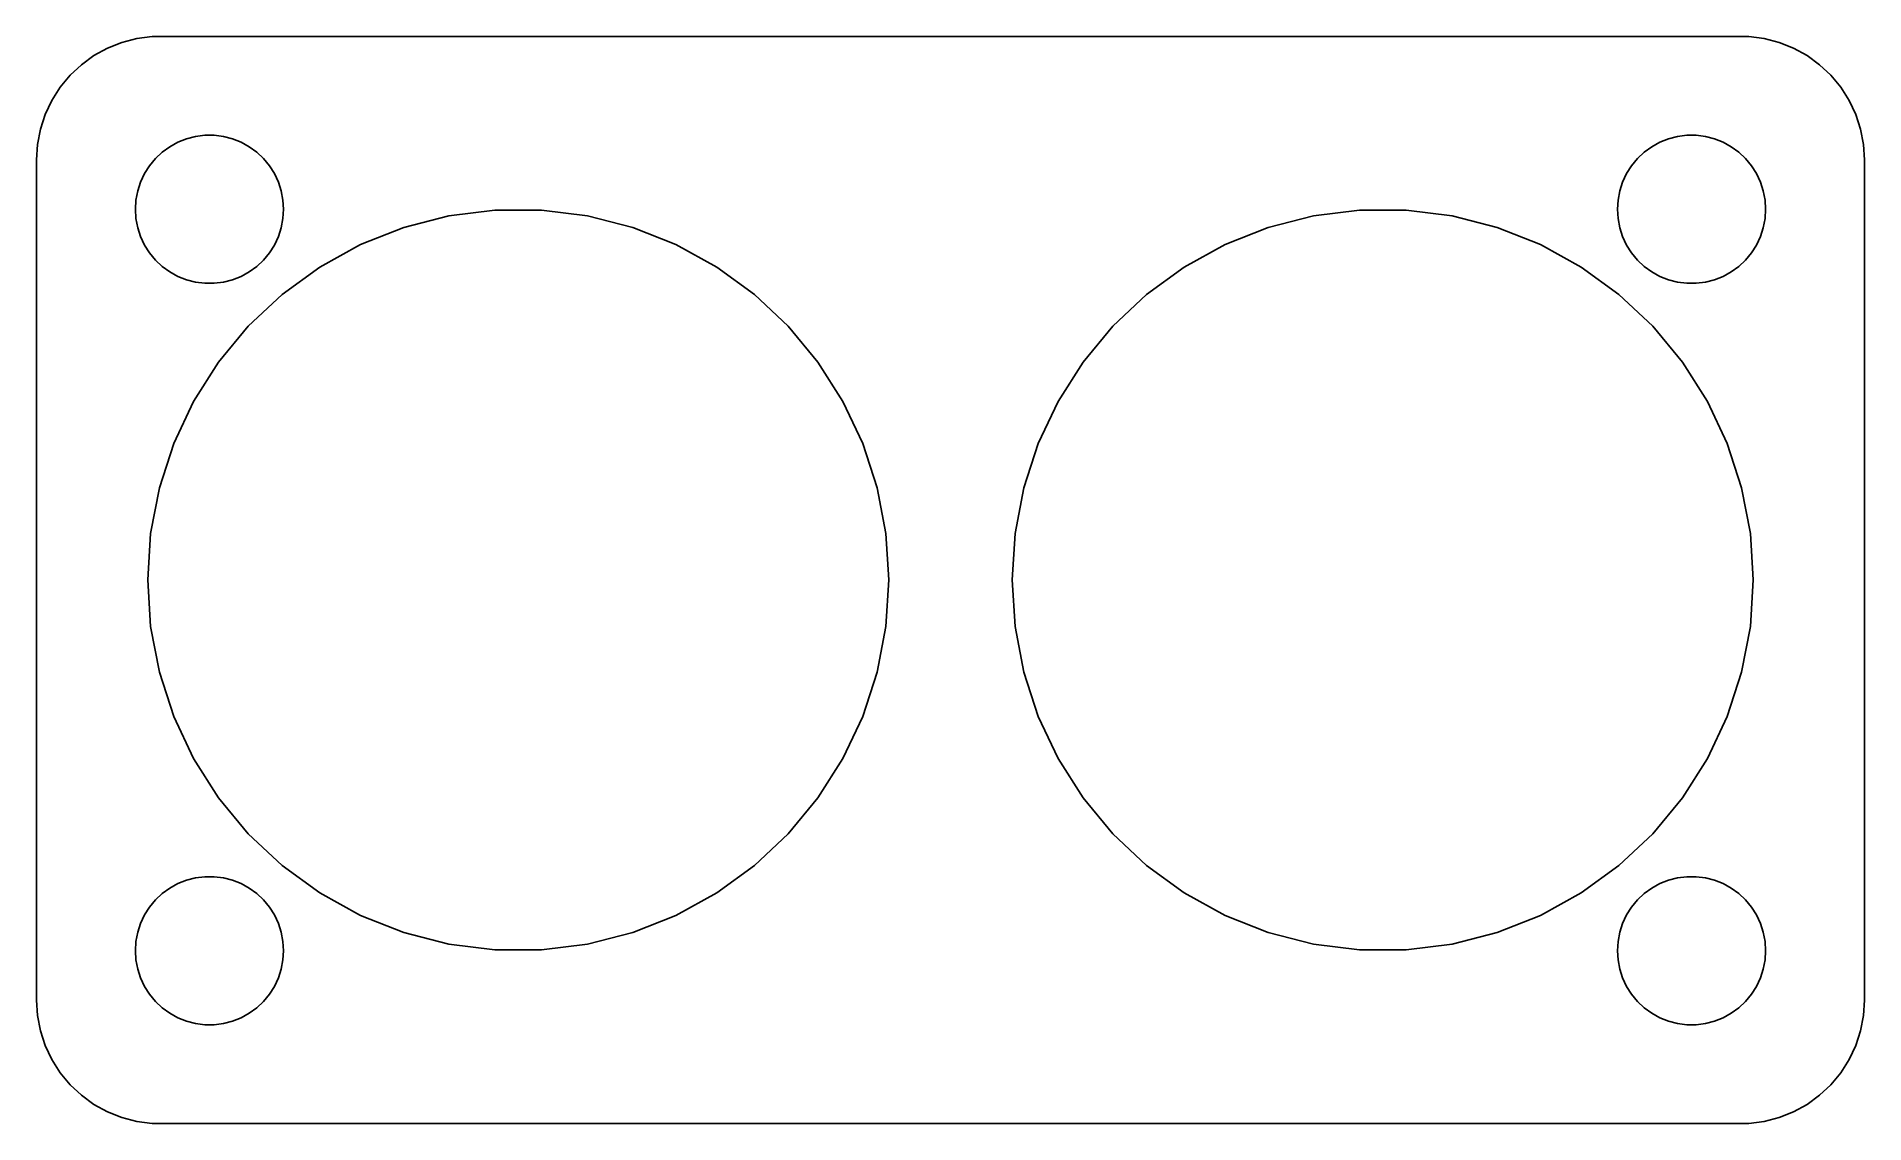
# Model space of a CAD drawing. Header units: metres. Extents: x -37 to 37, y -22 to 22.
import ezdxf

# ---------------------------------------------------------------- set-up
doc = ezdxf.new("R2010")
doc.units = ezdxf.units.M

msp = doc.modelspace()

# ---------------------------------------------------------------- linework, layer by layer
for p, q in [((-34.1289, 21.5241), (-34.6791, 21.2216)), ((-33.5451, 21.7553), (-34.1289, 21.5241)), ((-32.9369, 21.9114), (-33.5451, 21.7553)), ((-32.3139, 21.9901), (-32.9369, 21.9114)), ((32.3139, 21.9901), (-32.3139, 21.9901)), ((32.9369, 21.9114), (32.3139, 21.9901)), ((33.5451, 21.7553), (32.9369, 21.9114)), ((34.1289, 21.5241), (33.5451, 21.7553)), ((34.6791, 21.2216), (34.1289, 21.5241)), ((-35.1871, 20.8526), (-35.6448, 20.4227)), ((-34.6791, 21.2216), (-35.1871, 20.8526)), ((35.1871, 20.8526), (34.6791, 21.2216)), ((35.6448, 20.4227), (35.1871, 20.8526)), ((-35.6448, 20.4227), (-36.0451, 19.9389)), ((36.0451, 19.9389), (35.6448, 20.4227)), ((-36.3815, 19.4088), (-36.6489, 18.8406)), ((-36.0451, 19.9389), (-36.3815, 19.4088)), ((36.3815, 19.4088), (36.0451, 19.9389)), ((36.6489, 18.8406), (36.3815, 19.4088)), ((-36.6489, 18.8406), (-36.8429, 18.2434)), ((36.8429, 18.2434), (36.6489, 18.8406)), ((-36.8429, 18.2434), (-36.9606, 17.6267)), ((-31.2773, 17.7145), (-30.927, 17.8532)), ((-30.927, 17.8532), (-30.5621, 17.9469)), ((-30.5621, 17.9469), (-30.1884, 17.9941)), ((-30.1884, 17.9941), (-29.8116, 17.9941)), ((-29.8116, 17.9941), (-29.4379, 17.9469)), ((-29.4379, 17.9469), (-29.0729, 17.8532)), ((-29.0729, 17.8532), (-28.7227, 17.7145)), ((28.7227, 17.7145), (29.0729, 17.8532)), ((29.0729, 17.8532), (29.4379, 17.9469)), ((29.4379, 17.9469), (29.8116, 17.9941)), ((29.8116, 17.9941), (30.1884, 17.9941)), ((30.1884, 17.9941), (30.5621, 17.9469)), ((30.5621, 17.9469), (30.927, 17.8532)), ((30.927, 17.8532), (31.2773, 17.7145)), ((36.9606, 17.6267), (36.8429, 18.2434)), ((-36.9606, 17.6267), (-37, 17)), ((-32.427, 16.7634), (-32.1869, 17.0536)), ((-32.1869, 17.0536), (-31.9123, 17.3115)), ((-31.9123, 17.3115), (-31.6075, 17.533)), ((-31.6075, 17.533), (-31.2773, 17.7145)), ((-28.7227, 17.7145), (-28.3925, 17.533)), ((-28.3925, 17.533), (-28.0877, 17.3115)), ((-28.0877, 17.3115), (-27.8131, 17.0536)), ((-27.8131, 17.0536), (-27.5729, 16.7634)), ((27.5729, 16.7634), (27.8131, 17.0536)), ((27.8131, 17.0536), (28.0877, 17.3115)), ((28.0877, 17.3115), (28.3925, 17.533)), ((28.3925, 17.533), (28.7227, 17.7145)), ((31.2773, 17.7145), (31.6075, 17.533)), ((31.6075, 17.533), (31.9123, 17.3115)), ((31.9123, 17.3115), (32.1869, 17.0536)), ((32.1869, 17.0536), (32.427, 16.7634)), ((37, 17), (36.9606, 17.6267)), ((-37, 17), (-37, -17)), ((-32.7893, 16.1044), (-32.6289, 16.4453)), ((-32.6289, 16.4453), (-32.427, 16.7634)), ((-27.5729, 16.7634), (-27.3711, 16.4453)), ((-27.3711, 16.4453), (-27.2107, 16.1044)), ((27.2107, 16.1044), (27.3711, 16.4453)), ((27.3711, 16.4453), (27.5729, 16.7634)), ((32.427, 16.7634), (32.6289, 16.4453)), ((32.6289, 16.4453), (32.7893, 16.1044)), ((37, -17), (37, 17)), ((-32.9763, 15.376), (-32.9057, 15.7461)), ((-32.9057, 15.7461), (-32.7893, 16.1044)), ((-27.2107, 16.1044), (-27.0942, 15.7461)), ((-27.0942, 15.7461), (-27.0237, 15.376)), ((27.0237, 15.376), (27.0942, 15.7461)), ((27.0942, 15.7461), (27.2107, 16.1044)), ((32.7893, 16.1044), (32.9057, 15.7461)), ((32.9057, 15.7461), (32.9763, 15.376)), ((-33, 15), (-32.9763, 15.376)), ((-32.9763, 14.624), (-33, 15)), ((-27.0237, 15.376), (-27, 15)), ((-27, 15), (-27.0237, 14.624)), ((-20.3107, 14.7343), (-18.4418, 14.9704)), ((-18.4418, 14.9704), (-16.5581, 14.9704)), ((-16.5581, 14.9704), (-14.6893, 14.7343)), ((14.6893, 14.7343), (16.5581, 14.9704)), ((16.5581, 14.9704), (18.4418, 14.9704)), ((18.4418, 14.9704), (20.3107, 14.7343)), ((27, 15), (27.0237, 15.376)), ((27.0237, 14.624), (27, 15)), ((32.9763, 15.376), (33, 15)), ((33, 15), (32.9763, 14.624)), ((-32.9057, 14.2539), (-32.9763, 14.624)), ((-32.7893, 13.8956), (-32.9057, 14.2539)), ((-27.0942, 14.2539), (-27.2107, 13.8956)), ((-27.0237, 14.624), (-27.0942, 14.2539)), ((-23.8867, 13.5724), (-22.1353, 14.2658)), ((-22.1353, 14.2658), (-20.3107, 14.7343)), ((-14.6893, 14.7343), (-12.8647, 14.2658)), ((-12.8647, 14.2658), (-11.1133, 13.5724)), ((11.1133, 13.5724), (12.8647, 14.2658)), ((12.8647, 14.2658), (14.6893, 14.7343)), ((20.3107, 14.7343), (22.1353, 14.2658)), ((22.1353, 14.2658), (23.8867, 13.5724)), ((27.0942, 14.2539), (27.0237, 14.624)), ((27.2107, 13.8956), (27.0942, 14.2539)), ((32.9057, 14.2539), (32.7893, 13.8956)), ((32.9763, 14.624), (32.9057, 14.2539)), ((-32.6289, 13.5547), (-32.7893, 13.8956)), ((-32.427, 13.2366), (-32.6289, 13.5547)), ((-27.3711, 13.5547), (-27.5729, 13.2366)), ((-27.2107, 13.8956), (-27.3711, 13.5547)), ((-25.5374, 12.6649), (-23.8867, 13.5724)), ((-11.1133, 13.5724), (-9.46259, 12.6649)), ((9.46259, 12.6649), (11.1133, 13.5724)), ((23.8867, 13.5724), (25.5374, 12.6649)), ((27.3711, 13.5547), (27.2107, 13.8956)), ((27.5729, 13.2366), (27.3711, 13.5547)), ((32.6289, 13.5547), (32.427, 13.2366)), ((32.7893, 13.8956), (32.6289, 13.5547)), ((-32.1869, 12.9464), (-32.427, 13.2366)), ((-31.9123, 12.6884), (-32.1869, 12.9464)), ((-31.6075, 12.467), (-31.9123, 12.6884)), ((-28.0877, 12.6884), (-28.3925, 12.467)), ((-27.8131, 12.9464), (-28.0877, 12.6884)), ((-27.5729, 13.2366), (-27.8131, 12.9464)), ((-27.0614, 11.5577), (-25.5374, 12.6649)), ((-9.46259, 12.6649), (-7.93863, 11.5577)), ((7.93863, 11.5577), (9.46259, 12.6649)), ((25.5374, 12.6649), (27.0614, 11.5577)), ((27.8131, 12.9464), (27.5729, 13.2366)), ((28.0877, 12.6884), (27.8131, 12.9464)), ((28.3925, 12.467), (28.0877, 12.6884)), ((31.9123, 12.6884), (31.6075, 12.467)), ((32.1869, 12.9464), (31.9123, 12.6884)), ((32.427, 13.2366), (32.1869, 12.9464)), ((-31.2773, 12.2855), (-31.6075, 12.467)), ((-30.927, 12.1468), (-31.2773, 12.2855)), ((-30.5621, 12.0531), (-30.927, 12.1468)), ((-30.1884, 12.0059), (-30.5621, 12.0531)), ((-29.8116, 12.0059), (-30.1884, 12.0059)), ((-29.4379, 12.0531), (-29.8116, 12.0059)), ((-29.0729, 12.1468), (-29.4379, 12.0531)), ((-28.7227, 12.2855), (-29.0729, 12.1468)), ((-28.3925, 12.467), (-28.7227, 12.2855)), ((28.7227, 12.2855), (28.3925, 12.467)), ((29.0729, 12.1468), (28.7227, 12.2855)), ((29.4379, 12.0531), (29.0729, 12.1468)), ((29.8116, 12.0059), (29.4379, 12.0531)), ((30.1884, 12.0059), (29.8116, 12.0059)), ((30.5621, 12.0531), (30.1884, 12.0059)), ((30.927, 12.1468), (30.5621, 12.0531)), ((31.2773, 12.2855), (30.927, 12.1468)), ((31.6075, 12.467), (31.2773, 12.2855)), ((-28.4345, 10.2682), (-27.0614, 11.5577)), ((-7.93863, 11.5577), (-6.56546, 10.2682)), ((6.56546, 10.2682), (7.93863, 11.5577)), ((27.0614, 11.5577), (28.4345, 10.2682)), ((-29.6353, 8.81677), (-28.4345, 10.2682)), ((-6.56546, 10.2682), (-5.36473, 8.81677)), ((5.36473, 8.81677), (6.56546, 10.2682)), ((28.4345, 10.2682), (29.6353, 8.81677)), ((-30.6446, 7.2263), (-29.6353, 8.81677)), ((-5.36473, 8.81677), (-4.35539, 7.2263)), ((4.35539, 7.2263), (5.36473, 8.81677)), ((29.6353, 8.81677), (30.6446, 7.2263)), ((-31.4466, 5.52187), (-30.6446, 7.2263)), ((-4.35539, 7.2263), (-3.55334, 5.52187)), ((3.55334, 5.52187), (4.35539, 7.2263)), ((30.6446, 7.2263), (31.4466, 5.52187)), ((-32.0287, 3.73035), (-31.4466, 5.52187)), ((-3.55334, 5.52187), (-2.97125, 3.73035)), ((2.97125, 3.73035), (3.55334, 5.52187)), ((31.4466, 5.52187), (32.0287, 3.73035)), ((-32.3817, 1.87999), (-32.0287, 3.73035)), ((-2.97125, 3.73035), (-2.61827, 1.87999)), ((2.61827, 1.87999), (2.97125, 3.73035)), ((32.0287, 3.73035), (32.3817, 1.87999)), ((-32.5, 0), (-32.3817, 1.87999)), ((-2.61827, 1.87999), (-2.5, 0)), ((2.5, 0), (2.61827, 1.87999)), ((32.3817, 1.87999), (32.5, 0)), ((-32.3817, -1.87999), (-32.5, 0)), ((-2.5, 0), (-2.61827, -1.87999)), ((2.61827, -1.87999), (2.5, 0)), ((32.5, 0), (32.3817, -1.87999)), ((-32.0287, -3.73035), (-32.3817, -1.87999)), ((-2.61827, -1.87999), (-2.97125, -3.73035)), ((2.97125, -3.73035), (2.61827, -1.87999)), ((32.3817, -1.87999), (32.0287, -3.73035)), ((-31.4466, -5.52187), (-32.0287, -3.73035)), ((-2.97125, -3.73035), (-3.55334, -5.52187)), ((3.55334, -5.52187), (2.97125, -3.73035)), ((32.0287, -3.73035), (31.4466, -5.52187)), ((-30.6446, -7.2263), (-31.4466, -5.52187)), ((-3.55334, -5.52187), (-4.35539, -7.2263)), ((4.35539, -7.2263), (3.55334, -5.52187)), ((31.4466, -5.52187), (30.6446, -7.2263)), ((-29.6353, -8.81677), (-30.6446, -7.2263)), ((-4.35539, -7.2263), (-5.36473, -8.81677)), ((5.36473, -8.81677), (4.35539, -7.2263)), ((30.6446, -7.2263), (29.6353, -8.81677)), ((-28.4345, -10.2682), (-29.6353, -8.81677)), ((-5.36473, -8.81677), (-6.56546, -10.2682)), ((6.56546, -10.2682), (5.36473, -8.81677)), ((29.6353, -8.81677), (28.4345, -10.2682)), ((-27.0614, -11.5577), (-28.4345, -10.2682)), ((-6.56546, -10.2682), (-7.93863, -11.5577)), ((7.93863, -11.5577), (6.56546, -10.2682)), ((28.4345, -10.2682), (27.0614, -11.5577)), ((-25.5374, -12.6649), (-27.0614, -11.5577)), ((-7.93863, -11.5577), (-9.46259, -12.6649)), ((9.46259, -12.6649), (7.93863, -11.5577)), ((27.0614, -11.5577), (25.5374, -12.6649)), ((-31.9123, -12.6884), (-31.6075, -12.467)), ((-31.6075, -12.467), (-31.2773, -12.2855)), ((-31.2773, -12.2855), (-30.927, -12.1468)), ((-30.927, -12.1468), (-30.5621, -12.0531)), ((-30.5621, -12.0531), (-30.1884, -12.0059)), ((-30.1884, -12.0059), (-29.8116, -12.0059)), ((-29.8116, -12.0059), (-29.4379, -12.0531)), ((-29.4379, -12.0531), (-29.0729, -12.1468)), ((-29.0729, -12.1468), (-28.7227, -12.2855)), ((-28.7227, -12.2855), (-28.3925, -12.467)), ((-28.3925, -12.467), (-28.0877, -12.6884)), ((28.0877, -12.6884), (28.3925, -12.467)), ((28.3925, -12.467), (28.7227, -12.2855)), ((28.7227, -12.2855), (29.0729, -12.1468)), ((29.0729, -12.1468), (29.4379, -12.0531)), ((29.4379, -12.0531), (29.8116, -12.0059)), ((29.8116, -12.0059), (30.1884, -12.0059)), ((30.1884, -12.0059), (30.5621, -12.0531)), ((30.5621, -12.0531), (30.927, -12.1468)), ((30.927, -12.1468), (31.2773, -12.2855)), ((31.2773, -12.2855), (31.6075, -12.467)), ((31.6075, -12.467), (31.9123, -12.6884)), ((-32.6289, -13.5547), (-32.427, -13.2366)), ((-32.427, -13.2366), (-32.1869, -12.9464)), ((-32.1869, -12.9464), (-31.9123, -12.6884)), ((-28.0877, -12.6884), (-27.8131, -12.9464)), ((-27.8131, -12.9464), (-27.5729, -13.2366)), ((-27.5729, -13.2366), (-27.3711, -13.5547)), ((-23.8867, -13.5724), (-25.5374, -12.6649)), ((-9.46259, -12.6649), (-11.1133, -13.5724)), ((11.1133, -13.5724), (9.46259, -12.6649)), ((25.5374, -12.6649), (23.8867, -13.5724)), ((27.3711, -13.5547), (27.5729, -13.2366)), ((27.5729, -13.2366), (27.8131, -12.9464)), ((27.8131, -12.9464), (28.0877, -12.6884)), ((31.9123, -12.6884), (32.1869, -12.9464)), ((32.1869, -12.9464), (32.427, -13.2366)), ((32.427, -13.2366), (32.6289, -13.5547)), ((-32.9057, -14.2539), (-32.7893, -13.8956)), ((-32.7893, -13.8956), (-32.6289, -13.5547)), ((-27.3711, -13.5547), (-27.2107, -13.8956)), ((-27.2107, -13.8956), (-27.0942, -14.2539)), ((-22.1353, -14.2658), (-23.8867, -13.5724)), ((-11.1133, -13.5724), (-12.8647, -14.2658)), ((12.8647, -14.2658), (11.1133, -13.5724)), ((23.8867, -13.5724), (22.1353, -14.2658)), ((27.0942, -14.2539), (27.2107, -13.8956)), ((27.2107, -13.8956), (27.3711, -13.5547)), ((32.6289, -13.5547), (32.7893, -13.8956)), ((32.7893, -13.8956), (32.9057, -14.2539)), ((-33, -15), (-32.9763, -14.624)), ((-32.9763, -14.624), (-32.9057, -14.2539)), ((-27.0942, -14.2539), (-27.0237, -14.624)), ((-27.0237, -14.624), (-27, -15)), ((-20.3107, -14.7343), (-22.1353, -14.2658)), ((-18.4418, -14.9704), (-20.3107, -14.7343)), ((-14.6893, -14.7343), (-16.5581, -14.9704)), ((-12.8647, -14.2658), (-14.6893, -14.7343)), ((14.6893, -14.7343), (12.8647, -14.2658)), ((16.5581, -14.9704), (14.6893, -14.7343)), ((20.3107, -14.7343), (18.4418, -14.9704)), ((22.1353, -14.2658), (20.3107, -14.7343)), ((27, -15), (27.0237, -14.624)), ((27.0237, -14.624), (27.0942, -14.2539)), ((32.9057, -14.2539), (32.9763, -14.624)), ((32.9763, -14.624), (33, -15)), ((-32.9763, -15.376), (-33, -15)), ((-32.9057, -15.7461), (-32.9763, -15.376)), ((-27.0237, -15.376), (-27.0942, -15.7461)), ((-27, -15), (-27.0237, -15.376)), ((-16.5581, -14.9704), (-18.4418, -14.9704)), ((18.4418, -14.9704), (16.5581, -14.9704)), ((27.0237, -15.376), (27, -15)), ((27.0942, -15.7461), (27.0237, -15.376)), ((32.9763, -15.376), (32.9057, -15.7461)), ((33, -15), (32.9763, -15.376)), ((-32.7893, -16.1044), (-32.9057, -15.7461)), ((-32.6289, -16.4453), (-32.7893, -16.1044)), ((-27.2107, -16.1044), (-27.3711, -16.4453)), ((-27.0942, -15.7461), (-27.2107, -16.1044)), ((27.2107, -16.1044), (27.0942, -15.7461)), ((27.3711, -16.4453), (27.2107, -16.1044)), ((32.7893, -16.1044), (32.6289, -16.4453)), ((32.9057, -15.7461), (32.7893, -16.1044)), ((-37, -17), (-36.9606, -17.6267)), ((-32.427, -16.7634), (-32.6289, -16.4453)), ((-32.1869, -17.0536), (-32.427, -16.7634)), ((-27.5729, -16.7634), (-27.8131, -17.0536)), ((-27.3711, -16.4453), (-27.5729, -16.7634)), ((27.5729, -16.7634), (27.3711, -16.4453)), ((27.8131, -17.0536), (27.5729, -16.7634)), ((32.427, -16.7634), (32.1869, -17.0536)), ((32.6289, -16.4453), (32.427, -16.7634)), ((36.9606, -17.6267), (37, -17)), ((-36.9606, -17.6267), (-36.8429, -18.2434)), ((-31.9123, -17.3115), (-32.1869, -17.0536)), ((-31.6075, -17.533), (-31.9123, -17.3115)), ((-31.2773, -17.7145), (-31.6075, -17.533)), ((-30.927, -17.8532), (-31.2773, -17.7145)), ((-28.7227, -17.7145), (-29.0729, -17.8532)), ((-28.3925, -17.533), (-28.7227, -17.7145)), ((-28.0877, -17.3115), (-28.3925, -17.533)), ((-27.8131, -17.0536), (-28.0877, -17.3115)), ((28.0877, -17.3115), (27.8131, -17.0536)), ((28.3925, -17.533), (28.0877, -17.3115)), ((28.7227, -17.7145), (28.3925, -17.533)), ((29.0729, -17.8532), (28.7227, -17.7145)), ((31.2773, -17.7145), (30.927, -17.8532)), ((31.6075, -17.533), (31.2773, -17.7145)), ((31.9123, -17.3115), (31.6075, -17.533)), ((32.1869, -17.0536), (31.9123, -17.3115)), ((36.8429, -18.2434), (36.9606, -17.6267)), ((-36.8429, -18.2434), (-36.6489, -18.8406)), ((-30.5621, -17.9469), (-30.927, -17.8532)), ((-30.1884, -17.9941), (-30.5621, -17.9469)), ((-29.8116, -17.9941), (-30.1884, -17.9941)), ((-29.4379, -17.9469), (-29.8116, -17.9941)), ((-29.0729, -17.8532), (-29.4379, -17.9469)), ((29.4379, -17.9469), (29.0729, -17.8532)), ((29.8116, -17.9941), (29.4379, -17.9469)), ((30.1884, -17.9941), (29.8116, -17.9941)), ((30.5621, -17.9469), (30.1884, -17.9941)), ((30.927, -17.8532), (30.5621, -17.9469)), ((36.6489, -18.8406), (36.8429, -18.2434)), ((-36.6489, -18.8406), (-36.3815, -19.4088)), ((36.3815, -19.4088), (36.6489, -18.8406)), ((-36.3815, -19.4088), (-36.0451, -19.9389)), ((-36.0451, -19.9389), (-35.6448, -20.4227)), ((35.6448, -20.4227), (36.0451, -19.9389)), ((36.0451, -19.9389), (36.3815, -19.4088)), ((-35.6448, -20.4227), (-35.1871, -20.8526)), ((35.1871, -20.8526), (35.6448, -20.4227)), ((-35.1871, -20.8526), (-34.6791, -21.2216)), ((-34.6791, -21.2216), (-34.1289, -21.5241)), ((34.1289, -21.5241), (34.6791, -21.2216)), ((34.6791, -21.2216), (35.1871, -20.8526)), ((-34.1289, -21.5241), (-33.5451, -21.7553)), ((-33.5451, -21.7553), (-32.9369, -21.9114)), ((-32.9369, -21.9114), (-32.3139, -21.9901)), ((-32.3139, -21.9901), (32.3139, -21.9901)), ((32.3139, -21.9901), (32.9369, -21.9114)), ((32.9369, -21.9114), (33.5451, -21.7553)), ((33.5451, -21.7553), (34.1289, -21.5241))]:
    msp.add_line(p, q)

doc.saveas('drawing.dxf')
